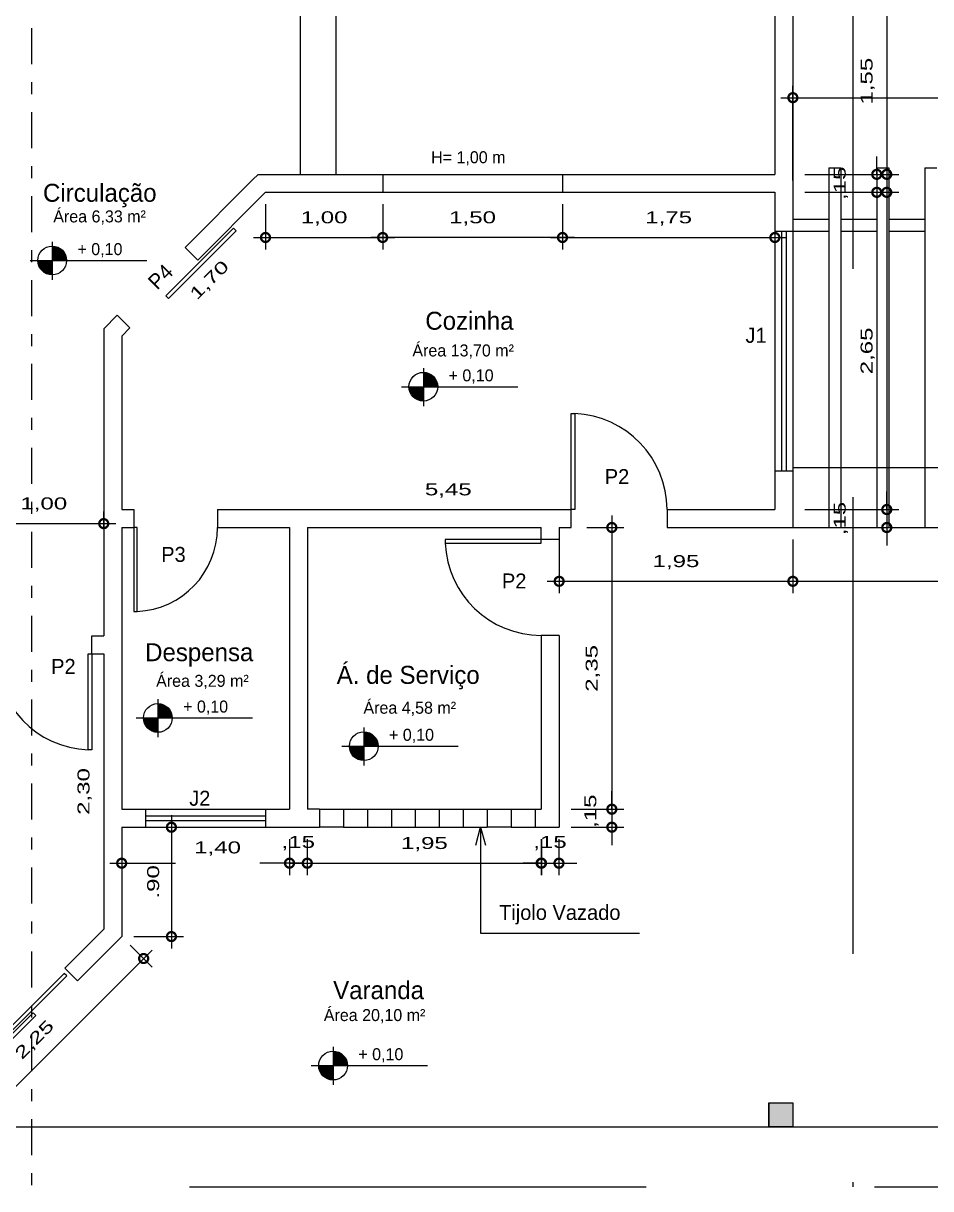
# Model space of a CAD drawing. Header units: millimetres. Extents: x 79.3 to 137.8, y -24.9 to 34.2.
# Drawn here: x 121.09 to 128.66, y -15.17 to -5.45 of the extents above; entities that cross this region are included whole.
import ezdxf

# ---------------------------------------------------------------- set-up
doc = ezdxf.new("R2010")
doc.units = ezdxf.units.MM
doc.header["$LTSCALE"] = 0.6
doc.header["$MEASUREMENT"] = 0
doc.linetypes.add('DASHDOT', pattern=[1, 0.5, -0.25, 0, -0.25])
doc.linetypes.add('HIDDEN', pattern=[9.525, 6.35, -3.175])
doc.layers.get('DEFPOINTS').update_dxf_attribs({"color": 253})
for name, color, linetype in [('0.1', 1, 'Continuous'), ('0.3', 3, 'Continuous'), ('0.4', 4, 'Continuous'), ('02', 2, 'Continuous'), ('5', 5, 'Continuous'), ('AR-ALV', 5, 'Continuous'), ('AR-ALV-BXA', 1, 'Continuous'), ('AR-PRJ', 12, 'HIDDEN'), ('AR-TXT', 2, 'Continuous')]:
    doc.layers.add(name, color=color, linetype=linetype)
doc.styles.add('stylUS BT', font='stylu.ttf', dxfattribs={"width": 1.5})
doc.dimstyles.new('ARQ_100 - S T', dxfattribs={"dimtxt": 0.1, "dimasz": 0.24, "dimexe": 0.1, "dimexo": 0.2, "dimgap": 0.1, "dimtad": 1, "dimzin": 6, "dimtxsty": 'stylUS BT', "dimblk1": 'DOTSMALL', "dimblk2": 'DOTSMALL', "dimsah": 1, "dimcen": 0.09, "dimse1": 1, "dimse2": 1, "dimsd1": 1, "dimsd2": 1, "dimclrd": 256, "dimclre": 256, "dimclrt": 2, "dimaunit": 1, "dimadec": 0, "dimazin": 0, "dimtfac": 1, "dimtmove": 2, "dimatfit": 3, "dimldrblk": 'DOTSMALL', "dimfxl": 1, "dimtolj": 1, "dimtzin": 0, "dimarcsym": 0})
doc.dimstyles.new('ARQ_100 1', dxfattribs={"dimtxt": 0.1, "dimasz": 0.15, "dimexe": 0.1, "dimexo": 0.1, "dimgap": 0.1, "dimtad": 1, "dimzin": 6, "dimtxsty": 'stylUS BT', "dimblk": 'DOTSMALL', "dimcen": 0.1, "dimdle": 0.1, "dimclrd": 256, "dimclre": 256, "dimclrt": 2, "dimaunit": 1, "dimadec": 0, "dimazin": 0, "dimtfac": 1, "dimtmove": 2, "dimatfit": 3, "dimldrblk": 'OPEN30', "dimfxl": 1, "dimtolj": 1, "dimtzin": 0, "dimarcsym": 0})

# ---------------------------------------------------------------- blocks, each defined once
blk = doc.blocks.new('*D4')
at = {"layer": 'DEFPOINTS', "color": 0, "lineweight": -3}
for p in [(123.1086, -6.8551), (121.9086, -8.0551), (122.0874, -8.2339)]:
    blk.add_point(p, dxfattribs=at)
at = {"layer": 'AR-TXT', "color": 2, "lineweight": -3, "insert": (122.6454, -7.5919), "char_height": 0.1, "attachment_point": 5, "rotation": 45, "style": 'stylUS BT'}
blk.add_mtext('\\A1;1,70', dxfattribs=at)
blk = doc.blocks.new('_DOTSMALL')
at = {"color": 0, "linetype": 'ByBlock', "const_width": 0.5}
blk.add_lwpolyline([(-0.0625, 0, 1), (0.0625, 0, 1)], format="xyb", close=True, dxfattribs=at)
blk = doc.blocks.new('*D5')
at = {"layer": 'DEFPOINTS', "color": 0, "lineweight": -3}
for p in [(121.9086, -9.5012), (121.9086, -9.5012), (127.3586, -9.5012)]:
    blk.add_point(p, dxfattribs=at)
at = {"layer": 'AR-TXT', "color": 2, "lineweight": -3, "insert": (124.6336, -9.3422), "char_height": 0.1, "attachment_point": 5, "style": 'stylUS BT'}
blk.add_mtext('\\A1;5,45', dxfattribs=at)
blk = doc.blocks.new('*D7')
at = {"layer": 'DEFPOINTS', "color": 0, "lineweight": -3}
for p in [(121.7586, -10.7051), (121.7586, -13.0012), (121.7586, -13.0012)]:
    blk.add_point(p, dxfattribs=at)
at = {"layer": 'AR-TXT', "color": 2, "lineweight": -3, "insert": (121.5992, -11.8531), "char_height": 0.1, "attachment_point": 5, "rotation": 90, "style": 'stylUS BT'}
blk.add_mtext('\\A1;2,30', dxfattribs=at)
blk = doc.blocks.new('*D27')
at = {"layer": '0.1', "linetype": 'ByBlock', "lineweight": -2}
for p, q in [((128.292, -5.0512), (128.292, -6.8051)), ((127.6086, -5.1512), (128.392, -5.1512)), ((127.6086, -6.7051), (128.392, -6.7051))]:
    blk.add_line(p, q, dxfattribs=at)
at = {"layer": 'DEFPOINTS', "color": 0, "linetype": 'ByBlock', "lineweight": -3}
for p in [(127.5086, -5.1512), (127.5086, -6.7051), (128.292, -6.7051)]:
    blk.add_point(p, dxfattribs=at)
at = {"layer": '0.1', "linetype": 'ByBlock', "lineweight": -2, "xscale": 0.15, "yscale": 0.15, "zscale": 0.15}
for p, rotation in [((128.292, -5.1512), 90), ((128.292, -6.7051), 270)]:
    blk.add_blockref('_DOTSMALL', p, dxfattribs=dict(at, rotation=rotation))
at = {"layer": '0.1', "color": 2, "linetype": 'ByBlock', "lineweight": -3, "insert": (128.133, -5.9281), "char_height": 0.1, "attachment_point": 5, "rotation": 90, "style": 'stylUS BT'}
blk.add_mtext('\\A1;1,55', dxfattribs=at)
blk = doc.blocks.new('_Open30')
at = {"layer": 'AR-ALV', "color": 0, "lineweight": -2}
for p, q in [((-1, 0.268), (0, 0)), ((0, 0), (-1, -0.268)), ((0, 0), (-1, 0))]:
    blk.add_line(p, q, dxfattribs=at)
blk = doc.blocks.new('*D36')
at = {"layer": '0.1', "linetype": 'ByBlock', "lineweight": -2}
for p, q in [((120.4332, -14.905), (122.1625, -13.1757)), ((121.9793, -13.134), (122.1625, -13.3172)), ((120.3914, -14.7219), (120.5746, -14.905))]:
    blk.add_line(p, q, dxfattribs=at)
at = {"layer": 'DEFPOINTS', "color": 0, "linetype": 'ByBlock', "lineweight": -3}
for p in [(121.9086, -13.0633), (122.0918, -13.2465), (120.3207, -14.6512)]:
    blk.add_point(p, dxfattribs=at)
at = {"layer": '0.1', "linetype": 'ByBlock', "lineweight": -2, "xscale": 0.15, "yscale": 0.15, "zscale": 0.15}
for p, rotation in [((122.0918, -13.2465), 45.00000000000102), ((120.5039, -14.8343), 225.000000000001)]:
    blk.add_blockref('_DOTSMALL', p, dxfattribs=dict(at, rotation=rotation))
at = {"layer": '0.1', "color": 2, "linetype": 'ByBlock', "lineweight": -3, "insert": (121.1854, -13.928), "char_height": 0.1, "attachment_point": 5, "rotation": 45, "style": 'stylUS BT'}
blk.add_mtext('\\A1;2,25', dxfattribs=at)
blk = doc.blocks.new('*D37')
at = {"layer": '0.1', "linetype": 'ByBlock', "lineweight": -2}
for p, q in [((122.3234, -12.0512), (122.3234, -13.1633)), ((122.0086, -12.1512), (122.4234, -12.1512)), ((122.0086, -13.0633), (122.4234, -13.0633))]:
    blk.add_line(p, q, dxfattribs=at)
at = {"layer": 'DEFPOINTS', "color": 0, "linetype": 'ByBlock', "lineweight": -3}
for p in [(121.9086, -12.1512), (121.9086, -13.0633), (122.3234, -13.0633)]:
    blk.add_point(p, dxfattribs=at)
at = {"layer": '0.1', "linetype": 'ByBlock', "lineweight": -2, "xscale": 0.15, "yscale": 0.15, "zscale": 0.15}
for p, rotation in [((122.3234, -12.1512), 90), ((122.3234, -13.0633), 270)]:
    blk.add_blockref('_DOTSMALL', p, dxfattribs=dict(at, rotation=rotation))
at = {"layer": '0.1', "color": 2, "linetype": 'ByBlock', "lineweight": -3, "insert": (122.1714, -12.6072), "char_height": 0.1, "attachment_point": 5, "rotation": 90, "style": 'stylUS BT'}
blk.add_mtext('\\A1;.90', dxfattribs=at)
blk = doc.blocks.new('*D38')
at = {"layer": '0.1', "linetype": 'ByBlock', "lineweight": -2}
for p, q in [((121.9086, -12.2512), (121.9086, -12.5512)), ((123.3086, -12.2512), (123.3086, -12.5512)), ((121.8086, -12.4512), (122.3569, -12.4512)), ((123.4086, -12.4512), (123.0603, -12.4512))]:
    blk.add_line(p, q, dxfattribs=at)
at = {"layer": 'DEFPOINTS', "color": 0, "linetype": 'ByBlock', "lineweight": -3}
for p in [(121.9086, -12.1512), (123.3086, -12.1512), (123.3086, -12.4512)]:
    blk.add_point(p, dxfattribs=at)
at = {"layer": '0.1', "linetype": 'ByBlock', "lineweight": -2, "xscale": 0.15, "yscale": 0.15, "zscale": 0.15, "rotation": 180}
blk.add_blockref('_DOTSMALL', (121.9086, -12.4512), dxfattribs=at)
at = {"layer": '0.1', "linetype": 'ByBlock', "lineweight": -2, "xscale": 0.15, "yscale": 0.15, "zscale": 0.15}
blk.add_blockref('_DOTSMALL', (123.3086, -12.4512), dxfattribs=at)
at = {"layer": '0.1', "color": 2, "linetype": 'ByBlock', "lineweight": -3, "insert": (122.7086, -12.3289), "char_height": 0.1, "attachment_point": 5, "style": 'stylUS BT'}
blk.add_mtext('\\A1;1,40', dxfattribs=at)
blk = doc.blocks.new('*D39')
at = {"layer": '0.1', "linetype": 'ByBlock', "lineweight": -2}
for p, q in [((123.3086, -12.2512), (123.3086, -12.5512)), ((123.457, -12.2512), (123.457, -12.5512)), ((123.3086, -12.4512), (123.1586, -12.4512)), ((123.3086, -12.4512), (123.457, -12.4512)), ((123.457, -12.4512), (123.607, -12.4512))]:
    blk.add_line(p, q, dxfattribs=at)
at = {"layer": 'DEFPOINTS', "color": 0, "linetype": 'ByBlock', "lineweight": -3}
for p in [(123.3086, -12.1512), (123.457, -12.1512), (123.457, -12.4512)]:
    blk.add_point(p, dxfattribs=at)
at = {"layer": '0.1', "linetype": 'ByBlock', "lineweight": -2, "xscale": 0.15, "yscale": 0.15, "zscale": 0.15}
blk.add_blockref('_DOTSMALL', (123.3086, -12.4512), dxfattribs=at)
at = {"layer": '0.1', "linetype": 'ByBlock', "lineweight": -2, "xscale": 0.15, "yscale": 0.15, "zscale": 0.15, "rotation": 180}
blk.add_blockref('_DOTSMALL', (123.457, -12.4512), dxfattribs=at)
at = {"layer": '0.1', "color": 2, "linetype": 'ByBlock', "lineweight": -3, "insert": (123.3821, -12.2834), "char_height": 0.1, "attachment_point": 5, "style": 'stylUS BT'}
blk.add_mtext('\\A1;,15', dxfattribs=at)
blk = doc.blocks.new('*D40')
at = {"layer": '0.1', "linetype": 'ByBlock', "lineweight": -2}
for p, q in [((123.457, -12.2512), (123.457, -12.5512)), ((125.4115, -12.2512), (125.4115, -12.5512)), ((123.357, -12.4512), (125.5115, -12.4512))]:
    blk.add_line(p, q, dxfattribs=at)
at = {"layer": 'DEFPOINTS', "color": 0, "linetype": 'ByBlock', "lineweight": -3}
for p in [(123.457, -12.1512), (125.4115, -12.1512), (125.4115, -12.4512)]:
    blk.add_point(p, dxfattribs=at)
at = {"layer": '0.1', "linetype": 'ByBlock', "lineweight": -2, "xscale": 0.15, "yscale": 0.15, "zscale": 0.15, "rotation": 180}
blk.add_blockref('_DOTSMALL', (123.457, -12.4512), dxfattribs=at)
at = {"layer": '0.1', "linetype": 'ByBlock', "lineweight": -2, "xscale": 0.15, "yscale": 0.15, "zscale": 0.15}
blk.add_blockref('_DOTSMALL', (125.4115, -12.4512), dxfattribs=at)
at = {"layer": '0.1', "color": 2, "linetype": 'ByBlock', "lineweight": -3, "insert": (124.4342, -12.2922), "char_height": 0.1, "attachment_point": 5, "style": 'stylUS BT'}
blk.add_mtext('\\A1;1,95', dxfattribs=at)
blk = doc.blocks.new('*D42')
at = {"layer": '0.1', "linetype": 'ByBlock', "lineweight": -2}
for p, q in [((120.7586, -9.6512), (120.7586, -9.5188)), ((121.7586, -9.6512), (121.7586, -9.5188)), ((120.6586, -9.6188), (121.8586, -9.6188))]:
    blk.add_line(p, q, dxfattribs=at)
at = {"layer": 'DEFPOINTS', "color": 0, "linetype": 'ByBlock', "lineweight": -3}
for p in [(121.7586, -9.6188), (120.7586, -9.7512), (121.7586, -9.7512)]:
    blk.add_point(p, dxfattribs=at)
at = {"layer": '0.1', "linetype": 'ByBlock', "lineweight": -2, "xscale": 0.15, "yscale": 0.15, "zscale": 0.15, "rotation": 180}
blk.add_blockref('_DOTSMALL', (120.7586, -9.6188), dxfattribs=at)
at = {"layer": '0.1', "linetype": 'ByBlock', "lineweight": -2, "xscale": 0.15, "yscale": 0.15, "zscale": 0.15}
blk.add_blockref('_DOTSMALL', (121.7586, -9.6188), dxfattribs=at)
at = {"layer": '0.1', "color": 2, "linetype": 'ByBlock', "lineweight": -3, "insert": (121.2586, -9.4594), "char_height": 0.1, "attachment_point": 5, "style": 'stylUS BT'}
blk.add_mtext('\\A1;1,00', dxfattribs=at)
blk = doc.blocks.new('*D47')
at = {"layer": '0.1', "linetype": 'ByBlock', "lineweight": -2}
for p, q in [((128.2086, -6.7051), (128.2086, -6.5551)), ((127.6086, -6.7051), (128.3086, -6.7051)), ((128.2086, -6.7051), (128.2086, -6.8551)), ((127.6086, -6.8551), (128.3086, -6.8551)), ((128.2086, -6.8551), (128.2086, -7.0051))]:
    blk.add_line(p, q, dxfattribs=at)
at = {"layer": 'DEFPOINTS', "color": 0, "linetype": 'ByBlock', "lineweight": -3}
for p in [(127.5086, -6.7051), (127.5086, -6.8551), (128.2086, -6.8551)]:
    blk.add_point(p, dxfattribs=at)
at = {"layer": '0.1', "linetype": 'ByBlock', "lineweight": -2, "xscale": 0.15, "yscale": 0.15, "zscale": 0.15}
for p, rotation in [((128.2086, -6.7051), 270), ((128.2086, -6.8551), 90)]:
    blk.add_blockref('_DOTSMALL', p, dxfattribs=dict(at, rotation=rotation))
at = {"layer": '0.1', "color": 2, "linetype": 'ByBlock', "lineweight": -3, "insert": (127.9086, -6.7801), "char_height": 0.1, "attachment_point": 5, "rotation": 90, "style": 'stylUS BT'}
blk.add_mtext('\\A1;,15', dxfattribs=at)
blk = doc.blocks.new('*D48')
at = {"layer": '0.1', "linetype": 'ByBlock', "lineweight": -2}
for p, q in [((128.292, -6.7551), (128.292, -9.6012)), ((127.6086, -6.8551), (128.392, -6.8551)), ((127.6086, -9.5012), (128.392, -9.5012))]:
    blk.add_line(p, q, dxfattribs=at)
at = {"layer": 'DEFPOINTS', "color": 0, "linetype": 'ByBlock', "lineweight": -3}
for p in [(127.5086, -6.8551), (127.5086, -9.5012), (128.292, -9.5012)]:
    blk.add_point(p, dxfattribs=at)
at = {"layer": '0.1', "linetype": 'ByBlock', "lineweight": -2, "xscale": 0.15, "yscale": 0.15, "zscale": 0.15}
for p, rotation in [((128.292, -6.8551), 90), ((128.292, -9.5012), 270)]:
    blk.add_blockref('_DOTSMALL', p, dxfattribs=dict(at, rotation=rotation))
at = {"layer": '0.1', "color": 2, "linetype": 'ByBlock', "lineweight": -3, "insert": (128.133, -8.1781), "char_height": 0.1, "attachment_point": 5, "rotation": 90, "style": 'stylUS BT'}
blk.add_mtext('\\A1;2,65', dxfattribs=at)
blk = doc.blocks.new('*D49')
at = {"layer": '0.1', "linetype": 'ByBlock', "lineweight": -2}
for p, q in [((128.292, -9.5012), (128.292, -9.3512)), ((127.6086, -9.5012), (128.392, -9.5012)), ((128.292, -9.5012), (128.292, -9.6512)), ((127.6086, -9.6512), (128.392, -9.6512)), ((128.292, -9.6512), (128.292, -9.8012))]:
    blk.add_line(p, q, dxfattribs=at)
at = {"layer": 'DEFPOINTS', "color": 0, "linetype": 'ByBlock', "lineweight": -3}
for p in [(127.5086, -9.5012), (127.5086, -9.6512), (128.292, -9.6512)]:
    blk.add_point(p, dxfattribs=at)
at = {"layer": '0.1', "linetype": 'ByBlock', "lineweight": -2, "xscale": 0.15, "yscale": 0.15, "zscale": 0.15}
for p, rotation in [((128.292, -9.5012), 270), ((128.292, -9.6512), 90)]:
    blk.add_blockref('_DOTSMALL', p, dxfattribs=dict(at, rotation=rotation))
at = {"layer": '0.1', "color": 2, "linetype": 'ByBlock', "lineweight": -3, "insert": (127.9086, -9.5762), "char_height": 0.1, "attachment_point": 5, "rotation": 90, "style": 'stylUS BT'}
blk.add_mtext('\\A1;,15', dxfattribs=at)
blk = doc.blocks.new('*D50')
at = {"layer": '0.1', "linetype": 'ByBlock', "lineweight": -2}
for p, q in [((125.9982, -9.5512), (125.9982, -12.1012)), ((125.7886, -9.6512), (126.0982, -9.6512)), ((125.6586, -12.0012), (126.0982, -12.0012))]:
    blk.add_line(p, q, dxfattribs=at)
at = {"layer": 'DEFPOINTS', "color": 0, "linetype": 'ByBlock', "lineweight": -3}
for p in [(125.6886, -9.6512), (125.5586, -12.0012), (125.9982, -12.0012)]:
    blk.add_point(p, dxfattribs=at)
at = {"layer": '0.1', "linetype": 'ByBlock', "lineweight": -2, "xscale": 0.15, "yscale": 0.15, "zscale": 0.15}
for p, rotation in [((125.9982, -9.6512), 90), ((125.9982, -12.0012), 270)]:
    blk.add_blockref('_DOTSMALL', p, dxfattribs=dict(at, rotation=rotation))
at = {"layer": '0.1', "color": 2, "linetype": 'ByBlock', "lineweight": -3, "insert": (125.8391, -10.8262), "char_height": 0.1, "attachment_point": 5, "rotation": 90, "style": 'stylUS BT'}
blk.add_mtext('\\A1;2,35', dxfattribs=at)
blk = doc.blocks.new('*D51')
at = {"layer": '0.1', "linetype": 'ByBlock', "lineweight": -2}
for p, q in [((125.9982, -12.0012), (125.9982, -11.8512)), ((125.6586, -12.0012), (126.0982, -12.0012)), ((125.9982, -12.0012), (125.9982, -12.1512)), ((125.6586, -12.1512), (126.0982, -12.1512)), ((125.9982, -12.1512), (125.9982, -12.3012))]:
    blk.add_line(p, q, dxfattribs=at)
at = {"layer": 'DEFPOINTS', "color": 0, "linetype": 'ByBlock', "lineweight": -3}
for p in [(125.5586, -12.0012), (125.5586, -12.1512), (125.9982, -12.1512)]:
    blk.add_point(p, dxfattribs=at)
at = {"layer": '0.1', "linetype": 'ByBlock', "lineweight": -2, "xscale": 0.15, "yscale": 0.15, "zscale": 0.15}
for p, rotation in [((125.9982, -12.0012), 270), ((125.9982, -12.1512), 90)]:
    blk.add_blockref('_DOTSMALL', p, dxfattribs=dict(at, rotation=rotation))
at = {"layer": '0.1', "color": 2, "linetype": 'ByBlock', "lineweight": -3, "insert": (125.828, -12.0177), "char_height": 0.1, "attachment_point": 5, "rotation": 90, "style": 'stylUS BT'}
blk.add_mtext('\\A1;,15', dxfattribs=at)
blk = doc.blocks.new('*D77')
at = {"layer": '0.1', "linetype": 'ByBlock', "lineweight": -2}
for p, q in [((127.5086, -9.7512), (127.5086, -10.1997)), ((133.3086, -9.7512), (133.3086, -10.1997)), ((127.4086, -10.0997), (133.4086, -10.0997))]:
    blk.add_line(p, q, dxfattribs=at)
at = {"layer": 'DEFPOINTS', "color": 0, "linetype": 'ByBlock', "lineweight": -3}
for p in [(127.5086, -9.6512), (133.3086, -9.6512), (133.3086, -10.0997)]:
    blk.add_point(p, dxfattribs=at)
at = {"layer": '0.1', "linetype": 'ByBlock', "lineweight": -2, "xscale": 0.15, "yscale": 0.15, "zscale": 0.15, "rotation": 180}
blk.add_blockref('_DOTSMALL', (127.5086, -10.0997), dxfattribs=at)
at = {"layer": '0.1', "linetype": 'ByBlock', "lineweight": -2, "xscale": 0.15, "yscale": 0.15, "zscale": 0.15}
blk.add_blockref('_DOTSMALL', (133.3086, -10.0997), dxfattribs=at)
at = {"layer": '0.1', "color": 2, "linetype": 'ByBlock', "lineweight": -3, "insert": (130.4086, -9.9404), "char_height": 0.1, "attachment_point": 5, "style": 'stylUS BT'}
blk.add_mtext('\\A1;5,80', dxfattribs=at)
blk = doc.blocks.new('*D108')
at = {"layer": '0.1', "linetype": 'ByBlock', "lineweight": -2}
for p, q in [((125.4086, -12.2512), (125.4086, -12.5512)), ((125.557, -12.2512), (125.557, -12.5512)), ((125.4086, -12.4512), (125.2586, -12.4512)), ((125.4086, -12.4512), (125.557, -12.4512)), ((125.557, -12.4512), (125.707, -12.4512))]:
    blk.add_line(p, q, dxfattribs=at)
at = {"layer": 'DEFPOINTS', "color": 0, "linetype": 'ByBlock', "lineweight": -3}
for p in [(125.4086, -12.1512), (125.557, -12.1512), (125.557, -12.4512)]:
    blk.add_point(p, dxfattribs=at)
at = {"layer": '0.1', "linetype": 'ByBlock', "lineweight": -2, "xscale": 0.15, "yscale": 0.15, "zscale": 0.15}
blk.add_blockref('_DOTSMALL', (125.4086, -12.4512), dxfattribs=at)
at = {"layer": '0.1', "linetype": 'ByBlock', "lineweight": -2, "xscale": 0.15, "yscale": 0.15, "zscale": 0.15, "rotation": 180}
blk.add_blockref('_DOTSMALL', (125.557, -12.4512), dxfattribs=at)
at = {"layer": '0.1', "color": 2, "linetype": 'ByBlock', "lineweight": -3, "insert": (125.4821, -12.2834), "char_height": 0.1, "attachment_point": 5, "style": 'stylUS BT'}
blk.add_mtext('\\A1;,15', dxfattribs=at)
blk = doc.blocks.new('*D109')
at = {"layer": '0.1', "lineweight": -2}
for p, q in [((125.5586, -9.7512), (125.5586, -10.1997)), ((127.5086, -9.7512), (127.5086, -10.1997)), ((125.4586, -10.0997), (127.6086, -10.0997))]:
    blk.add_line(p, q, dxfattribs=at)
at = {"layer": 'DEFPOINTS', "color": 0, "lineweight": -3}
for p in [(125.5586, -9.6512), (127.5086, -9.6512), (127.5086, -10.0997)]:
    blk.add_point(p, dxfattribs=at)
at = {"layer": '0.1', "lineweight": -2, "xscale": 0.15, "yscale": 0.15, "zscale": 0.15, "rotation": 180}
blk.add_blockref('_DOTSMALL', (125.5586, -10.0997), dxfattribs=at)
at = {"layer": '0.1', "lineweight": -2, "xscale": 0.15, "yscale": 0.15, "zscale": 0.15}
blk.add_blockref('_DOTSMALL', (127.5086, -10.0997), dxfattribs=at)
at = {"layer": '0.1', "color": 2, "lineweight": -3, "insert": (126.5336, -9.9407), "char_height": 0.1, "attachment_point": 5, "style": 'stylUS BT'}
blk.add_mtext('\\A1;1,95', dxfattribs=at)
blk = doc.blocks.new('*D113')
at = {"layer": '0.1', "lineweight": -2}
for p, q in [((127.5086, -6.7551), (127.5086, -5.9656)), ((135.3353, -9.5512), (135.3353, -5.9656)), ((127.4086, -6.0656), (135.4353, -6.0656))]:
    blk.add_line(p, q, dxfattribs=at)
at = {"layer": 'DEFPOINTS', "color": 0, "lineweight": -3}
for p in [(135.3353, -6.0656), (127.5086, -6.8551), (135.3353, -9.6512)]:
    blk.add_point(p, dxfattribs=at)
at = {"layer": '0.1', "lineweight": -2, "xscale": 0.15, "yscale": 0.15, "zscale": 0.15, "rotation": 180}
blk.add_blockref('_DOTSMALL', (127.5086, -6.0656), dxfattribs=at)
at = {"layer": '0.1', "lineweight": -2, "xscale": 0.15, "yscale": 0.15, "zscale": 0.15}
blk.add_blockref('_DOTSMALL', (135.3353, -6.0656), dxfattribs=at)
at = {"layer": '0.1', "color": 2, "lineweight": -3, "insert": (131.422, -5.9066), "char_height": 0.1, "attachment_point": 5, "style": 'stylUS BT'}
blk.add_mtext('\\A1;7,83', dxfattribs=at)
blk = doc.blocks.new('NIVELPLANTA2')
for p, q in [((0, 0.195), (0, -0.202)), ((-0.228, 0), (0.986, 0))]:
    blk.add_line(p, q)
at = {"const_width": 0.15}
for points in [[(0.075, 0, 0.414214), (0, 0.075, 1)], [(-0.075, 0, 0.414214), (0, -0.075, 1)]]:
    blk.add_lwpolyline(points, format="xyb", dxfattribs=at)
blk.add_circle((0, 0), 0.15)
blk = doc.blocks.new('*D176')
at = {"layer": '0.1', "linetype": 'ByBlock', "lineweight": -2}
for p, q in [((125.5862, -6.9551), (125.5862, -7.332)), ((127.3586, -6.9551), (127.3586, -7.332)), ((125.4862, -7.232), (127.4586, -7.232))]:
    blk.add_line(p, q, dxfattribs=at)
at = {"layer": 'DEFPOINTS', "color": 0, "linetype": 'ByBlock', "lineweight": -3}
for p in [(125.5862, -6.8551), (127.3586, -6.8551), (127.3586, -7.232)]:
    blk.add_point(p, dxfattribs=at)
at = {"layer": '0.1', "linetype": 'ByBlock', "lineweight": -2, "xscale": 0.15, "yscale": 0.15, "zscale": 0.15, "rotation": 180}
blk.add_blockref('_DOTSMALL', (125.5862, -7.232), dxfattribs=at)
at = {"layer": '0.1', "linetype": 'ByBlock', "lineweight": -2, "xscale": 0.15, "yscale": 0.15, "zscale": 0.15}
blk.add_blockref('_DOTSMALL', (127.3586, -7.232), dxfattribs=at)
at = {"layer": '0.1', "color": 2, "linetype": 'ByBlock', "lineweight": -3, "insert": (126.4724, -7.073), "char_height": 0.1, "attachment_point": 5, "style": 'stylUS BT'}
blk.add_mtext('\\A1;1,75', dxfattribs=at)
blk = doc.blocks.new('*D177')
at = {"layer": '0.1', "linetype": 'ByBlock', "lineweight": -2}
for p, q in [((124.0862, -6.9551), (124.0862, -7.332)), ((125.5862, -6.9551), (125.5862, -7.332)), ((125.6862, -7.232), (123.9862, -7.232))]:
    blk.add_line(p, q, dxfattribs=at)
at = {"layer": 'DEFPOINTS', "color": 0, "linetype": 'ByBlock', "lineweight": -3}
for p in [(124.0862, -6.8551), (125.5862, -6.8551), (124.0862, -7.232)]:
    blk.add_point(p, dxfattribs=at)
at = {"layer": '0.1', "linetype": 'ByBlock', "lineweight": -2, "xscale": 0.15, "yscale": 0.15, "zscale": 0.15, "rotation": 180}
blk.add_blockref('_DOTSMALL', (124.0862, -7.232), dxfattribs=at)
at = {"layer": '0.1', "linetype": 'ByBlock', "lineweight": -2, "xscale": 0.15, "yscale": 0.15, "zscale": 0.15}
blk.add_blockref('_DOTSMALL', (125.5862, -7.232), dxfattribs=at)
at = {"layer": '0.1', "color": 2, "linetype": 'ByBlock', "lineweight": -3, "insert": (124.8362, -7.0727), "char_height": 0.1, "attachment_point": 5, "style": 'stylUS BT'}
blk.add_mtext('\\A1;1,50', dxfattribs=at)
blk = doc.blocks.new('*D178')
at = {"layer": '0.1', "linetype": 'ByBlock', "lineweight": -2}
for p, q in [((123.1086, -6.9551), (123.1086, -7.332)), ((124.0862, -6.9551), (124.0862, -7.332)), ((123.0086, -7.232), (124.1862, -7.232))]:
    blk.add_line(p, q, dxfattribs=at)
at = {"layer": 'DEFPOINTS', "color": 0, "linetype": 'ByBlock', "lineweight": -3}
for p in [(123.1086, -6.8551), (124.0862, -6.8551), (124.0862, -7.232)]:
    blk.add_point(p, dxfattribs=at)
at = {"layer": '0.1', "linetype": 'ByBlock', "lineweight": -2, "xscale": 0.15, "yscale": 0.15, "zscale": 0.15, "rotation": 180}
blk.add_blockref('_DOTSMALL', (123.1086, -7.232), dxfattribs=at)
at = {"layer": '0.1', "linetype": 'ByBlock', "lineweight": -2, "xscale": 0.15, "yscale": 0.15, "zscale": 0.15}
blk.add_blockref('_DOTSMALL', (124.0862, -7.232), dxfattribs=at)
at = {"layer": '0.1', "color": 2, "linetype": 'ByBlock', "lineweight": -3, "insert": (123.5974, -7.0727), "char_height": 0.1, "attachment_point": 5, "style": 'stylUS BT'}
blk.add_mtext('\\A1;1,00', dxfattribs=at)

msp = doc.modelspace()

# ---------------------------------------------------------------- hatches: boundary and pattern name
at = {"layer": 'AR-ALV'}
msp.add_hatch(color=256, dxfattribs=at).paths.add_polyline_path([(127.5086, -14.4512), (127.3086, -14.4512), (127.3086, -14.6512), (127.5086, -14.6512)])

# ---------------------------------------------------------------- linework, layer by layer
at = {"layer": '0.1'}
for p, q in [((127.3586, -7.1781), (127.3586, -9.1781)), ((127.5086, -7.1781), (127.5086, -9.1781)), ((127.5086, -7.5972), (127.5086, -7.6972)), ((127.5086, -9.6512), (133.5086, -9.6512)), ((123.5586, -12.0012), (125.1586, -12.0012)), ((123.5586, -12.0012), (123.5586, -12.1512)), ((123.7586, -12.0012), (123.7586, -12.1512)), ((123.9586, -12.0012), (123.9586, -12.1512)), ((124.1586, -12.0012), (124.1586, -12.1512)), ((124.3586, -12.0012), (124.3586, -12.1512)), ((124.5586, -12.0012), (124.5586, -12.1512)), ((124.7586, -12.0012), (124.7586, -12.1512)), ((124.9586, -12.0012), (124.9586, -12.1512)), ((125.1586, -12.0012), (125.1586, -12.1512)), ((125.1586, -12.0012), (125.3586, -12.0012)), ((125.3586, -12.0012), (125.3586, -12.1512)), ((123.7586, -12.1512), (123.5586, -12.1512)), ((123.7586, -12.1512), (124.9586, -12.1512)), ((125.1586, -12.1512), (124.9586, -12.1512)), ((125.1586, -12.1512), (125.3586, -12.1512)), ((120.3207, -14.6512), (133.7771, -14.6512))]:
    msp.add_line(p, q, dxfattribs=at)
at = {"layer": '0.1', "linetype": 'HIDDEN'}
for p, q in [((122.1086, -12.0012), (122.1086, -12.1512)), ((123.1086, -12.0012), (123.1086, -12.1512)), ((122.1086, -12.0562), (123.1086, -12.0562)), ((122.1086, -12.0962), (123.1086, -12.0962))]:
    msp.add_line(p, q, dxfattribs=at)
at = {"layer": '0.3', "linetype": 'Continuous', "lineweight": -3}
for p, q in [((124.0862, -6.7051), (125.5862, -6.7051)), ((124.0862, -6.8551), (125.5862, -6.8551))]:
    msp.add_line(p, q, dxfattribs=at)
at = {"layer": '0.3', "color": 1}
for centre, radius, start, end in [((125.6576, -9.5016), 0.801, 0.0304, 87.78022), ((122.0074, -9.6507), 0.7012, 272.54898, 359.95992), ((125.409, -9.7501), 0.801, 182.21978, 269.9696), ((121.6596, -10.7047), 0.801, 180.0304, 267.78022)]:
    msp.add_arc(centre, radius, start, end, dxfattribs=at)
at = {"layer": '0.4', "linetype": 'DASHDOT', "lineweight": -3}
msp.add_line((121.1568, 4.3129), (121.1568, -24.8588), dxfattribs=at)
at = {"layer": '02'}
for p, q in [((127.4136, -7.1781), (127.4136, -9.1781)), ((127.4536, -7.1781), (127.4536, -9.1781)), ((125.6586, -8.7012), (125.6886, -8.7012)), ((125.6586, -9.5012), (125.6586, -8.7012)), ((125.6886, -8.7012), (125.6886, -9.5012)), ((125.6886, -9.5012), (125.6586, -9.5012)), ((122.0086, -9.6512), (122.0086, -10.3512)), ((122.0386, -9.6512), (122.0086, -9.6512)), ((122.0386, -10.3512), (122.0386, -9.6512)), ((124.6086, -9.7512), (124.6086, -9.7812)), ((125.4086, -9.7512), (124.6086, -9.7512)), ((124.6086, -9.7812), (125.4086, -9.7812)), ((125.4086, -9.7812), (125.4086, -9.7512)), ((122.0086, -10.3512), (122.0386, -10.3512)), ((121.6286, -10.7051), (121.6586, -10.7051)), ((121.6286, -11.5051), (121.6286, -10.7051)), ((121.6586, -10.7051), (121.6586, -11.5051)), ((121.6586, -11.5051), (121.6286, -11.5051))]:
    msp.add_line(p, q, dxfattribs=at)
for points in [[(122.2766, -7.7197), (122.2978, -7.7409), (122.8635, -7.1753), (122.8423, -7.154)], [(121.4505, -13.3916), (121.4292, -13.3704), (120.8989, -13.9007), (120.9201, -13.9219)], [(121.1912, -13.7216), (121.1699, -13.7004), (120.6396, -14.2307), (120.6608, -14.2519)]]:
    msp.add_lwpolyline(points, close=True, dxfattribs=at)
at = {"layer": '5'}
msp.add_lwpolyline([(127.3086, -14.4512), (127.5086, -14.4512), (127.5086, -14.6512), (127.3086, -14.6512)], close=True, dxfattribs=at)
at = {"layer": 'AR-ALV'}
for p, q in [((127.3586, -5.1512), (127.3586, -6.7051)), ((127.5086, -5.1512), (127.5086, -6.8551)), ((123.0465, -6.7051), (123.0025, -6.749)), ((123.0465, -6.7051), (124.0862, -6.7051)), ((124.0862, -6.7051), (124.0862, -6.8551)), ((125.5862, -6.7051), (127.3586, -6.7051)), ((125.5862, -6.7051), (125.5862, -6.8551)), ((123.0025, -6.749), (122.4369, -7.3147)), ((123.1086, -6.8551), (122.5429, -7.4208)), ((123.1086, -6.8551), (124.0862, -6.8551)), ((125.5862, -6.8551), (127.3586, -6.8551)), ((127.3586, -6.8551), (127.3586, -7.1781)), ((127.5086, -6.8551), (127.5086, -7.1781)), ((127.3586, -7.1781), (127.5086, -7.1781)), ((122.5429, -7.4208), (122.4369, -7.3147)), ((121.8712, -7.8804), (121.7586, -7.993)), ((121.9772, -7.9865), (121.8712, -7.8804)), ((121.7586, -7.993), (121.7586, -10.5551)), ((121.9772, -7.9865), (121.9086, -8.0551)), ((121.9086, -8.0551), (121.9086, -9.5012)), ((127.3586, -9.1781), (127.5086, -9.1781)), ((127.3586, -9.1781), (127.3586, -9.5012)), ((127.5086, -9.1781), (127.5086, -9.6512)), ((121.9086, -9.5012), (122.0086, -9.5012)), ((122.0086, -9.5012), (122.0086, -9.6512)), ((122.7086, -9.5012), (125.6586, -9.5012)), ((122.7086, -9.5012), (122.7086, -9.6512)), ((125.6586, -9.6512), (125.6586, -9.5012)), ((126.4586, -9.5012), (127.3586, -9.5012)), ((126.4586, -9.5012), (126.4586, -9.6512)), ((121.9086, -9.6512), (122.0086, -9.6512)), ((121.9086, -9.6512), (121.9086, -12.0012)), ((122.7086, -9.6512), (123.3086, -9.6512)), ((123.3086, -9.6512), (123.3086, -12.0012)), ((123.4586, -9.6512), (123.4586, -12.0012)), ((123.4586, -9.6512), (125.4086, -9.6512)), ((125.4086, -9.7512), (125.4086, -9.6512)), ((125.5586, -9.6512), (125.5586, -9.7512)), ((125.5586, -9.6512), (125.6586, -9.6512)), ((126.4586, -9.6512), (127.5086, -9.6512)), ((127.3586, -9.6512), (127.3586, -9.6551)), ((125.5586, -9.7512), (125.4086, -9.7512)), ((121.6586, -10.5551), (121.7586, -10.5551)), ((121.6586, -10.7051), (121.6586, -10.5551)), ((125.4086, -10.5512), (125.4086, -12.0012)), ((125.5586, -10.5512), (125.4086, -10.5512)), ((125.5586, -10.5512), (125.5586, -12.1512)), ((121.6586, -10.7051), (121.7586, -10.7051)), ((121.7586, -10.7051), (121.7586, -13.0012)), ((121.9086, -12.0012), (123.3086, -12.0012)), ((123.5586, -12.0012), (123.4586, -12.0012)), ((125.3586, -12.0012), (125.4086, -12.0012)), ((121.9086, -12.1512), (123.5586, -12.1512)), ((121.9086, -12.1512), (121.9086, -13.0633)), ((125.3586, -12.1512), (125.5586, -12.1512)), ((121.7586, -13.0012), (121.4329, -13.3269)), ((121.9086, -13.0633), (121.5389, -13.433)), ((121.4329, -13.3269), (121.5389, -13.433)), ((127.3086, -14.4512), (127.3086, -14.6512)), ((127.3086, -14.6512), (127.5086, -14.6512))]:
    msp.add_line(p, q, dxfattribs=at)
at = {"layer": 'AR-ALV-BXA'}
for p, q in [((123.3965, -2.3512), (123.3965, -6.7051)), ((123.6965, -2.6512), (123.6965, -6.7051))]:
    msp.add_line(p, q, dxfattribs=at)
at = {"layer": 'AR-PRJ', "linetype": 'HIDDEN', "lineweight": -3}
for p, q in [((128.0086, -3.6819), (128.0086, -15.1512)), ((127.5086, -9.1512), (135.3293, -9.1512)), ((116.7586, -15.1512), (132.2252, -15.1512))]:
    msp.add_line(p, q, dxfattribs=at)
at = {"layer": 'AR-PRJ', "linetype": 'Continuous'}
for p, q in [((127.8086, -6.6512), (127.8086, -9.6512)), ((127.8086, -6.6512), (127.9086, -6.6512)), ((127.9086, -6.6512), (127.9086, -9.6512)), ((128.2086, -6.6512), (128.2086, -9.6512)), ((128.2086, -6.6512), (128.3086, -6.6512)), ((128.3086, -6.6512), (128.3086, -9.6512)), ((128.6086, -6.6512), (128.6086, -9.6512)), ((128.6086, -6.6512), (128.7086, -6.6512)), ((127.5086, -7.0781), (127.8086, -7.0781)), ((127.9086, -7.0781), (128.2086, -7.0781)), ((128.3086, -7.0781), (128.6086, -7.0781)), ((127.5086, -7.1781), (127.8086, -7.1781)), ((127.9086, -7.1781), (128.2086, -7.1781)), ((128.3086, -7.1781), (128.6086, -7.1781))]:
    msp.add_line(p, q, dxfattribs=at)

# ---------------------------------------------------------------- block references
at = {"layer": '0.1', "lineweight": -3, "xscale": 0.7999999999999972, "yscale": 0.8000000000000007}
for p in [(121.3287, -7.4237), (124.4255, -8.4768), (122.2106, -11.2396), (123.9284, -11.4752), (123.6724, -14.1395)]:
    msp.add_blockref('NIVELPLANTA2', p, dxfattribs=at)

# ---------------------------------------------------------------- texts
at = {"layer": 'AR-TXT', "attachment_point": 1}
for s, insert, char_height, width in [('{\\fStylus BT|b0|i0|c0|p34;H= 1,00 m}', (124.4902, -6.5124), 0.1, 1.267498), ('{\\fStylus BT|b0|i0|c0|p34;Circulação}', (121.2521, -6.7839), 0.15, 1.6435), ('{\\fStylus BT|b0|i0|c0|p34;Área 6,33 m²}', (121.3377, -7.0059), 0.1, 1.307929), ('{\\fStylus BT|b0|i0|c0|p34;+ 0,10}', (121.5393, -7.2787), 0.1, 0.6422), ('{\\fStylus BT|b0|i0|c0|p34;Cozinha}', (124.4419, -7.8514), 0.15, 1.6435), ('{\\fStylus BT|b0|i0|c0|p34;J1}', (127.113, -7.9854), 0.125, 0.1942), ('{\\fStylus BT|b0|i0|c0|p34;Área 13,70 m²}', (124.334, -8.1241), 0.1, 1.2883), ('{\\fStylus BT|b0|i0|c0|p34;+ 0,10}', (124.6361, -8.3318), 0.1, 1.2883), ('{\\fStylus BT|b0|i0|c0|p34;P2}', (125.9389, -9.1638), 0.125, 0.1942), ('{\\fStylus BT|b0|i0|c0|p34;P3}', (122.2383, -9.8128), 0.125, 0.1942), ('{\\fStylus BT|b0|i0|c0|p34;P2}', (125.0813, -10.0347), 0.125, 0.1942), ('{\\fStylus BT|b0|i0|c0|p34;Despensa}', (122.1041, -10.6162), 0.15, 1.6435), ('{\\fStylus BT|b0|i0|c0|p34;P2}', (121.3199, -10.7477), 0.125, 0.1942), ('{\\fStylus BT|b0|i0|c0|p34;Á. de Serviço}', (123.7026, -10.8053), 0.15, 1.6435), ('{\\fStylus BT|b0|i0|c0|p34;Área 3,29 m²}', (122.1957, -10.88), 0.1, 0.9184), ('{\\fStylus BT|b0|i0|c0|p34;Área 4,58 m²}', (123.9256, -11.1044), 0.1, 0.9184), ('{\\fStylus BT|b0|i0|c0|p34;+ 0,10}', (122.4211, -11.0946), 0.1, 0.6422), ('{\\fStylus BT|b0|i0|c0|p34;+ 0,10}', (124.1389, -11.3302), 0.1, 0.6422), ('{\\fStylus BT|b0|i0|c0|p34;J2}', (122.4718, -11.8471), 0.125, 0.1942), ('{\\fStylus BT|b0|i0|c0|p34;Tijolo Vazado}', (125.0573, -12.7996), 0.125, 1.8305), ('{\\fStylus BT|b0|i0|c0|p34;Varanda}', (123.6729, -13.4353), 0.15, 1.6435), ('{\\fStylus BT|b0|i0|c0|p34;Área 20,10 m²}', (123.5951, -13.6682), 0.1, 1.21661), ('{\\fStylus BT|b0|i0|c0|p34;+ 0,10}', (123.883, -13.9946), 0.1, 0.6422)]:
    msp.add_mtext(s, dxfattribs=dict(at, insert=insert, char_height=char_height, width=width))
at = {"layer": 'AR-TXT', "insert": (122.1159, -7.5863), "char_height": 0.125, "width": 0.1942, "attachment_point": 1, "rotation": 44.97352}
msp.add_mtext('{\\fStylus BT|b0|i0|c0|p34;P4}', dxfattribs=at)

# ---------------------------------------------------------------- dimensions: what is measured, and where the dimension line sits
at = {"layer": '0.1', "linetype": 'ByBlock', "lineweight": -3}
for base, p1, p2, picture, middle in [((128.292, -6.7051), (127.5086, -5.1512), (127.5086, -6.7051), '*D27', (128.133, -5.9281)), ((128.292, -9.5012), (127.5086, -6.8551), (127.5086, -9.5012), '*D48', (128.133, -8.1781)), ((125.9982, -12.0012), (125.6886, -9.6512), (125.5586, -12.0012), '*D50', (125.8391, -10.8262))]:
    dim = msp.add_linear_dim(base=base, p1=p1, p2=p2, angle=90, dimstyle='ARQ_100 1', dxfattribs=at)
    dim.commit()
    dim.dimension.update_dxf_attribs({"geometry": picture, "text_midpoint": middle})
at = {"layer": '0.1', "lineweight": -3}
for base, p1, p2, picture, middle in [((135.3353, -6.0656), (127.5086, -6.8551), (135.3353, -9.6512), '*D113', (131.422, -5.9066)), ((127.5086, -10.0997), (125.5586, -9.6512), (127.5086, -9.6512), '*D109', (126.5336, -9.9407))]:
    dim = msp.add_linear_dim(base=base, p1=p1, p2=p2, dimstyle='ARQ_100 1', dxfattribs=at)
    dim.commit()
    dim.dimension.update_dxf_attribs({"geometry": picture, "text_midpoint": middle})
at = {"layer": '0.1', "linetype": 'ByBlock', "lineweight": -3}
for base, p1, p2, picture, middle in [((128.2086, -6.8551), (127.5086, -6.7051), (127.5086, -6.8551), '*D47', (127.9086, -6.7801)), ((128.292, -9.6512), (127.5086, -9.5012), (127.5086, -9.6512), '*D49', (127.9086, -9.5762)), ((125.9982, -12.1512), (125.5586, -12.0012), (125.5586, -12.1512), '*D51', (125.828, -12.0177))]:
    dim = msp.add_linear_dim(base=base, p1=p1, p2=p2, angle=90, dimstyle='ARQ_100 1', dxfattribs=at)
    dim.commit()
    dim.dimension.update_dxf_attribs({"geometry": picture, "text_midpoint": middle, "dimtype": 160})
for base, p1, p2, text, picture, middle in [((124.0862, -7.232), (123.1086, -6.8551), (124.0862, -6.8551), '1,00', '*D178', (123.5974, -7.0727)), ((127.3586, -7.232), (125.5862, -6.8551), (127.3586, -6.8551), '1,75', '*D176', (126.4724, -7.073))]:
    dim = msp.add_linear_dim(base=base, p1=p1, p2=p2, text=text, dimstyle='ARQ_100 1', dxfattribs=at)
    dim.commit()
    dim.dimension.update_dxf_attribs({"geometry": picture, "text_midpoint": middle})
for base, p1, p2, picture, middle in [((124.0862, -7.232), (125.5862, -6.8551), (124.0862, -6.8551), '*D177', (124.8362, -7.0727)), ((121.7586, -9.6188), (120.7586, -9.7512), (121.7586, -9.7512), '*D42', (121.2586, -9.4594)), ((133.3086, -10.0997), (127.5086, -9.6512), (133.3086, -9.6512), '*D77', (130.4086, -9.9404)), ((125.4115, -12.4512), (123.457, -12.1512), (125.4115, -12.1512), '*D40', (124.4342, -12.2922))]:
    dim = msp.add_linear_dim(base=base, p1=p1, p2=p2, dimstyle='ARQ_100 1', dxfattribs=at)
    dim.commit()
    dim.dimension.update_dxf_attribs({"geometry": picture, "text_midpoint": middle})
dim = msp.add_linear_dim(base=(122.3234, -13.0633), p1=(121.9086, -12.1512), p2=(121.9086, -13.0633), angle=90, text='.90', dimstyle='ARQ_100 1', dxfattribs=at)
dim.commit()
dim.dimension.update_dxf_attribs({"geometry": '*D37', "text_midpoint": (122.1714, -12.6072)})
for base, p1, p2, picture, middle in [((123.3086, -12.4512), (121.9086, -12.1512), (123.3086, -12.1512), '*D38', (122.7086, -12.3289)), ((123.457, -12.4512), (123.3086, -12.1512), (123.457, -12.1512), '*D39', (123.3821, -12.2834)), ((125.557, -12.4512), (125.4086, -12.1512), (125.557, -12.1512), '*D108', (125.4821, -12.2834))]:
    dim = msp.add_linear_dim(base=base, p1=p1, p2=p2, dimstyle='ARQ_100 1', dxfattribs=at)
    dim.commit()
    dim.dimension.update_dxf_attribs({"geometry": picture, "text_midpoint": middle, "dimtype": 160})
dim = msp.add_aligned_dim(p1=(120.3207, -14.6512), p2=(121.9086, -13.0633), distance=-0.259, dimstyle='ARQ_100 1', dxfattribs=at)
dim.commit()
dim.dimension.update_dxf_attribs({"geometry": '*D36', "text_midpoint": (121.1854, -13.928)})
at = {"layer": 'AR-TXT', "lineweight": -3}
dim = msp.add_linear_dim(base=(122.0874, -8.2339), p1=(123.1086, -6.8551), p2=(121.9086, -8.0551), angle=225, dimstyle='ARQ_100 - S T', dxfattribs=at)
dim.commit()
dim.dimension.update_dxf_attribs({"geometry": '*D4', "text_midpoint": (122.6454, -7.5919), "dimtype": 161})
dim = msp.add_linear_dim(base=(121.9086, -9.5012), p1=(127.3586, -9.5012), p2=(121.9086, -9.5012), dimstyle='ARQ_100 - S T', dxfattribs=at)
dim.commit()
dim.dimension.update_dxf_attribs({"geometry": '*D5', "text_midpoint": (124.6336, -9.3422), "dimtype": 160})
dim = msp.add_linear_dim(base=(121.7586, -13.0012), p1=(121.7586, -10.7051), p2=(121.7586, -13.0012), angle=90, dimstyle='ARQ_100 - S T', dxfattribs=at)
dim.commit()
dim.dimension.update_dxf_attribs({"geometry": '*D7', "text_midpoint": (121.5992, -11.8531)})

# ---------------------------------------------------------------- leaders
at = {"layer": '0.1', "linetype": 'Continuous', "lineweight": -3}
msp.add_leader([(124.9034, -12.1512), (124.9034, -13.035), (126.2288, -13.035)], dimstyle='ARQ_100 1', override={"dimgap": 0.05, "dimtad": 0}, dxfattribs=at)

doc.saveas('drawing.dxf')
